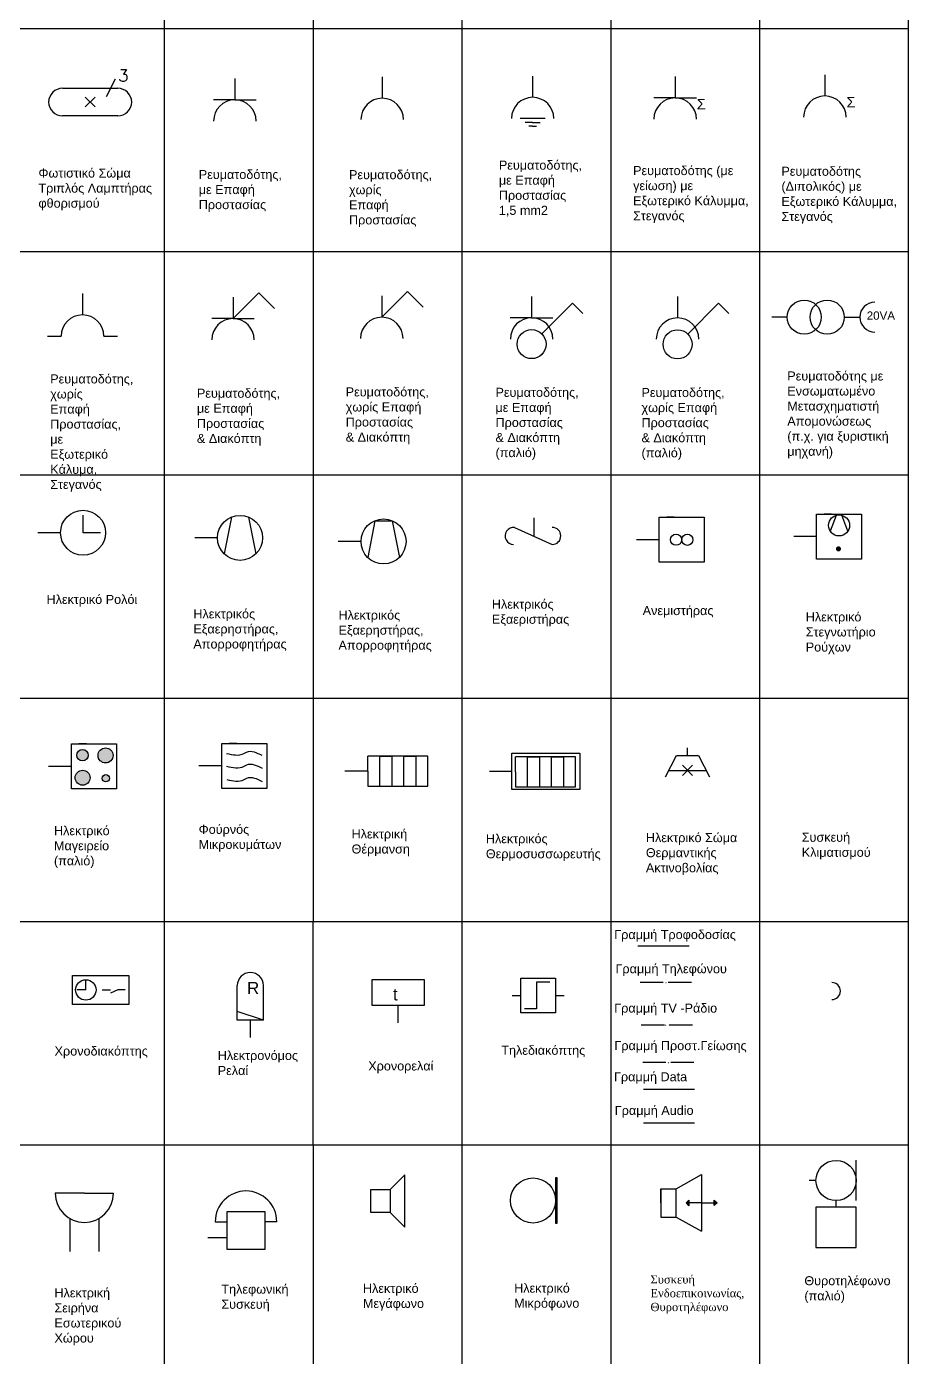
# Model space of a CAD drawing. Header units: millimetres. Extents: x 3223 to 6476, y 1066 to 2142.
# Drawn here: x 3228.33 to 3232.04, y 1074.81 to 1080.39 of the extents above; entities that cross this region are included whole.
import ezdxf

# ---------------------------------------------------------------- set-up
doc = ezdxf.new("R2010")
doc.units = ezdxf.units.MM
doc.layers.add('συμβολα', color=254, linetype='Continuous')
doc.styles.add('Romans', font='Romans.shx')
doc.styles.get("Standard").update_dxf_attribs({"font": 'arial.ttf'})

msp = doc.modelspace()

# ---------------------------------------------------------------- hatches: boundary and pattern name
at = {"layer": 'συμβολα'}
msp.add_hatch(color=256, dxfattribs=at).paths.add_polyline_path([(3231.7313, 1078.2017, 1), (3231.7528, 1078.2017, 1)])
h = msp.add_hatch(color=256, dxfattribs=at)
h.paths.add_polyline_path([(3228.5913, 1077.3353, 1), (3228.5433, 1077.3353, 1)])
h.paths.add_polyline_path([(3228.6326, 1077.3344, 1), (3228.6956, 1077.3344, 1)])
h.paths.add_polyline_path([(3228.6804, 1077.2386, 1), (3228.6498, 1077.2386, 1)])
h.paths.add_polyline_path([(3228.5994, 1077.2408, 1), (3228.5364, 1077.2408, 1)])
h = msp.add_hatch(color=256, dxfattribs=at)
h.paths.add_polyline_path([(3231.1018, 1075.4553), (3231.1133, 1075.4668), (3231.1133, 1075.4438)])
edge = h.paths.add_edge_path()
edge.add_line((3231.1668, 1075.4553), (3231.1018, 1075.4553))
h = msp.add_hatch(color=256, dxfattribs=at)
h.paths.add_polyline_path([(3231.232, 1075.4555), (3231.2205, 1075.444), (3231.2205, 1075.4669)])
edge = h.paths.add_edge_path()
edge.add_line((3231.167, 1075.4555), (3231.232, 1075.4555))

# ---------------------------------------------------------------- linework, layer by layer
at = {"layer": 'συμβολα', "ltscale": 2}
for p, q in [((3230.1607, 1083.1998), (3230.1607, 1076.6373)), ((3230.7857, 1083.1998), (3230.7857, 1076.6373)), ((3231.4107, 1083.1998), (3231.4107, 1075.6998)), ((3232.0357, 1066.3248), (3232.0357, 1083.1998)), ((3228.9107, 1082.2623), (3228.9107, 1076.6373)), ((3229.5357, 1082.2623), (3229.5357, 1076.6373)), ((3225.1607, 1080.3873), (3232.0357, 1080.3873)), ((3230.1607, 1080.3873), (3230.1607, 1075.6998)), ((3230.7857, 1080.3873), (3230.7857, 1075.6998)), ((3231.4107, 1080.3873), (3231.4107, 1076.6373)), ((3225.1607, 1079.4498), (3232.0357, 1079.4498)), ((3225.1607, 1078.5123), (3232.0357, 1078.5123)), ((3225.1607, 1077.5748), (3232.0357, 1077.5748)), ((3228.2857, 1076.6373), (3228.9107, 1076.6373)), ((3228.9107, 1076.6373), (3229.5357, 1076.6373)), ((3228.9107, 1076.6373), (3228.9107, 1075.6998)), ((3229.5357, 1076.6373), (3230.1607, 1076.6373)), ((3229.5357, 1075.6998), (3229.5357, 1076.6373)), ((3230.1607, 1076.6373), (3230.7857, 1076.6373)), ((3230.7857, 1076.6373), (3231.4107, 1076.6373)), ((3231.4107, 1076.6373), (3232.0357, 1076.6373)), ((3225.1607, 1075.6998), (3232.0357, 1075.6998)), ((3228.9107, 1075.6998), (3228.9107, 1066.3248)), ((3229.5357, 1075.6998), (3229.5357, 1066.3248)), ((3230.1607, 1075.6998), (3230.1607, 1071.0123)), ((3230.7857, 1075.6998), (3230.7857, 1071.0123)), ((3231.4107, 1075.6998), (3232.0357, 1075.6998)), ((3231.4107, 1075.6998), (3231.4107, 1071.0123))]:
    msp.add_line(p, q, dxfattribs=at)
at = {"layer": 'συμβολα', "ltscale": 0.3}
for p, q in [((3228.7051, 1080.1738), (3228.6669, 1080.0998)), ((3228.421, 1079.0947), (3228.478, 1079.0947)), ((3228.6568, 1079.0947), (3228.7138, 1079.0947)), ((3228.5696, 1078.2695), (3228.5696, 1078.343)), ((3228.6431, 1078.2695), (3228.5696, 1078.2695)), ((3231.0065, 1076.3805), (3230.9092, 1076.3805)), ((3231.0173, 1076.3804), (3231.0178, 1076.3804)), ((3231.1245, 1076.3804), (3231.0272, 1076.3804)), ((3231.0108, 1076.2025), (3230.9135, 1076.2025)), ((3231.0162, 1076.2025), (3231.0167, 1076.2025)), ((3231.0262, 1076.2025), (3231.0267, 1076.2025)), ((3231.1288, 1076.2025), (3231.0315, 1076.2025)), ((3231.0172, 1076.0456), (3230.9198, 1076.0456)), ((3231.0225, 1076.0455), (3231.0231, 1076.0455)), ((3231.0273, 1076.0455), (3231.0278, 1076.0455)), ((3231.0326, 1076.0455), (3231.0331, 1076.0455)), ((3231.1352, 1076.0455), (3231.0378, 1076.0455)), ((3231.8167, 1075.4652), (3231.8167, 1075.6343)), ((3228.5142, 1075.3901), (3228.5142, 1075.2516)), ((3228.6363, 1075.3901), (3228.6363, 1075.2516)), ((3229.1744, 1075.4195), (3229.3335, 1075.4195)), ((3229.1247, 1075.3763), (3229.1744, 1075.3763)), ((3229.3832, 1075.3763), (3229.3335, 1075.3763))]:
    msp.add_line(p, q, dxfattribs=at)
at = {"layer": 'συμβολα'}
for p, q in [((3229.2072, 1080.1766), (3229.2072, 1080.0871)), ((3229.8262, 1080.1833), (3229.8262, 1080.0938)), ((3230.4578, 1080.1873), (3230.4578, 1080.0978)), ((3231.0562, 1080.1846), (3231.0562, 1080.0952)), ((3231.685, 1080.1929), (3231.685, 1080.1035)), ((3228.4833, 1080.1359), (3228.7158, 1080.1359)), ((3228.6199, 1080.0574), (3228.5792, 1080.0981)), ((3228.5792, 1080.0574), (3228.6199, 1080.0981)), ((3229.2072, 1080.0871), (3229.1178, 1080.0871)), ((3229.2072, 1080.0871), (3229.2966, 1080.0871)), ((3231.0562, 1080.0952), (3230.9668, 1080.0952)), ((3231.0562, 1080.0952), (3231.1456, 1080.0952)), ((3228.7158, 1080.0196), (3228.4833, 1080.0196)), ((3230.5109, 1080.0084), (3230.4047, 1080.0084)), ((3230.4578, 1079.9928), (3230.4265, 1079.9928)), ((3230.4578, 1079.9771), (3230.4422, 1079.9771)), ((3230.4578, 1079.9928), (3230.489, 1079.9928)), ((3230.4578, 1079.9771), (3230.4734, 1079.9771)), ((3228.5674, 1079.2735), (3228.5674, 1079.1841)), ((3229.1994, 1079.1686), (3229.3079, 1079.277)), ((3229.1994, 1079.258), (3229.1994, 1079.1686)), ((3229.3079, 1079.277), (3229.3737, 1079.211)), ((3229.8242, 1079.1742), (3229.9326, 1079.2826)), ((3229.8242, 1079.2636), (3229.8242, 1079.1742)), ((3229.9326, 1079.2826), (3229.9985, 1079.2166)), ((3230.4535, 1079.2618), (3230.4535, 1079.1723)), ((3231.0664, 1079.2609), (3231.0664, 1079.1715)), ((3230.4965, 1079.1046), (3230.6257, 1079.2338)), ((3230.6257, 1079.2338), (3230.6687, 1079.1906)), ((3231.1095, 1079.1037), (3231.2387, 1079.2329)), ((3231.2387, 1079.2329), (3231.2817, 1079.1898)), ((3229.1994, 1079.1686), (3229.11, 1079.1686)), ((3229.1994, 1079.1686), (3229.2888, 1079.1686)), ((3230.4535, 1079.1723), (3230.364, 1079.1723)), ((3230.4535, 1079.1723), (3230.5429, 1079.1723)), ((3231.5265, 1079.1749), (3231.4623, 1079.1749)), ((3231.7664, 1079.1749), (3231.8306, 1079.1749)), ((3230.4634, 1078.3316), (3230.4634, 1078.2561)), ((3230.9892, 1078.3344), (3231.1782, 1078.3344)), ((3230.9892, 1078.1454), (3230.9892, 1078.3344)), ((3231.0522, 1078.3344), (3231.0207, 1078.3344)), ((3231.1152, 1078.3344), (3231.1467, 1078.3344)), ((3231.1782, 1078.3344), (3231.1782, 1078.1454)), ((3231.6501, 1078.3476), (3231.8391, 1078.3476)), ((3231.6501, 1078.1586), (3231.6501, 1078.3476)), ((3231.6501, 1078.2531), (3231.6501, 1078.3003)), ((3231.7131, 1078.3476), (3231.6816, 1078.3476)), ((3231.7319, 1078.3426), (3231.7078, 1078.276)), ((3231.7813, 1078.2759), (3231.7561, 1078.3429)), ((3231.7761, 1078.3476), (3231.8076, 1078.3476)), ((3231.8391, 1078.3476), (3231.8391, 1078.1586)), ((3228.4751, 1078.2695), (3228.3795, 1078.2695)), ((3228.4751, 1078.2695), (3228.4751, 1078.2695)), ((3229.1343, 1078.2481), (3229.0387, 1078.2481)), ((3229.1343, 1078.2481), (3229.1343, 1078.2481)), ((3230.3819, 1078.2917), (3230.5402, 1078.2203)), ((3230.9892, 1078.2399), (3230.8937, 1078.2399)), ((3230.9892, 1078.2399), (3230.9892, 1078.2872)), ((3230.9892, 1078.2399), (3230.9892, 1078.2399)), ((3231.6501, 1078.2531), (3231.5545, 1078.2531)), ((3231.6501, 1078.2531), (3231.6501, 1078.2531)), ((3229.7372, 1078.2329), (3229.6416, 1078.2329)), ((3229.7372, 1078.2329), (3229.7372, 1078.2329)), ((3231.1782, 1078.1454), (3230.9892, 1078.1454)), ((3231.8391, 1078.1586), (3231.6501, 1078.1586)), ((3231.8391, 1078.1586), (3231.6501, 1078.1586)), ((3228.5207, 1077.3826), (3228.7097, 1077.3826)), ((3228.5207, 1077.1936), (3228.5207, 1077.3826)), ((3228.5837, 1077.3826), (3228.5522, 1077.3826)), ((3228.6467, 1077.3826), (3228.6782, 1077.3826)), ((3228.7097, 1077.3826), (3228.7097, 1077.1936)), ((3229.1518, 1077.3848), (3229.3408, 1077.3848)), ((3229.1518, 1077.1958), (3229.1518, 1077.3848)), ((3229.2148, 1077.3848), (3229.1833, 1077.3848)), ((3229.2778, 1077.3848), (3229.3093, 1077.3848)), ((3229.3408, 1077.3848), (3229.3408, 1077.1958)), ((3231.108, 1077.3342), (3231.108, 1077.366)), ((3228.5207, 1077.2881), (3228.4251, 1077.2881)), ((3228.5207, 1077.2881), (3228.5207, 1077.3353)), ((3228.5207, 1077.2881), (3228.5207, 1077.2881)), ((3229.1518, 1077.2903), (3229.0562, 1077.2903)), ((3229.1518, 1077.2903), (3229.1518, 1077.3375)), ((3229.1518, 1077.2903), (3229.1518, 1077.2903)), ((3229.7651, 1077.2677), (3229.7651, 1077.3307)), ((3230.0171, 1077.3307), (3229.7651, 1077.3307)), ((3229.8155, 1077.2047), (3229.8155, 1077.3307)), ((3229.8155, 1077.3307), (3229.8659, 1077.3307)), ((3229.8659, 1077.3307), (3229.8659, 1077.2047)), ((3229.9163, 1077.2047), (3229.9163, 1077.3307)), ((3229.9163, 1077.3307), (3229.9667, 1077.3307)), ((3229.9667, 1077.3307), (3229.9667, 1077.2047)), ((3230.0171, 1077.2047), (3230.0171, 1077.3307)), ((3230.3862, 1077.2656), (3230.3862, 1077.3286)), ((3230.6382, 1077.3286), (3230.3862, 1077.3286)), ((3230.4366, 1077.2026), (3230.4366, 1077.3286)), ((3230.4366, 1077.3286), (3230.487, 1077.3286)), ((3230.487, 1077.3286), (3230.487, 1077.2026)), ((3230.5374, 1077.2026), (3230.5374, 1077.3286)), ((3230.5374, 1077.3286), (3230.5878, 1077.3286)), ((3230.5878, 1077.3286), (3230.5878, 1077.2026)), ((3230.6382, 1077.2026), (3230.6382, 1077.3286)), ((3231.0163, 1077.2444), (3231.0612, 1077.3342)), ((3231.0612, 1077.3342), (3231.1549, 1077.3342)), ((3231.1292, 1077.2929), (3231.0869, 1077.2505)), ((3231.0869, 1077.2929), (3231.1292, 1077.2505)), ((3231.1549, 1077.3342), (3231.2008, 1077.2444)), ((3229.7651, 1077.2677), (3229.6695, 1077.2677)), ((3229.7651, 1077.2677), (3229.7651, 1077.2677)), ((3229.7651, 1077.2677), (3229.7651, 1077.2047)), ((3230.3708, 1077.2676), (3230.276, 1077.2676)), ((3230.3862, 1077.2656), (3230.3862, 1077.2656)), ((3230.3862, 1077.2656), (3230.3862, 1077.2026)), ((3231.0299, 1077.2717), (3231.1862, 1077.2717)), ((3228.7097, 1077.1936), (3228.5207, 1077.1936)), ((3229.3408, 1077.1958), (3229.1518, 1077.1958)), ((3229.7651, 1077.2047), (3230.0171, 1077.2047)), ((3229.7651, 1077.2047), (3229.8155, 1077.2047)), ((3229.8659, 1077.2047), (3229.9163, 1077.2047)), ((3230.3862, 1077.2026), (3230.6382, 1077.2026)), ((3230.3862, 1077.2026), (3230.4366, 1077.2026)), ((3230.487, 1077.2026), (3230.5374, 1077.2026)), ((3230.8999, 1076.5351), (3231.1149, 1076.5351)), ((3229.7839, 1076.2845), (3229.7839, 1076.3939)), ((3229.7839, 1076.3939), (3230.0026, 1076.3939)), ((3230.0026, 1076.3939), (3230.0026, 1076.2845)), ((3230.4077, 1076.3266), (3230.4077, 1076.3995)), ((3230.4077, 1076.3995), (3230.5535, 1076.3995)), ((3230.5535, 1076.3995), (3230.5535, 1076.2537)), ((3228.5814, 1076.3498), (3228.5436, 1076.3498)), ((3228.5814, 1076.3498), (3228.5814, 1076.3874)), ((3228.6497, 1076.3498), (3228.6851, 1076.3498)), ((3228.7154, 1076.3498), (3228.6851, 1076.3362)), ((3228.7469, 1076.3498), (3228.7154, 1076.3498)), ((3229.2175, 1076.2227), (3229.2175, 1076.3685)), ((3229.3269, 1076.2227), (3229.3269, 1076.3685)), ((3230.5306, 1076.3824), (3230.4743, 1076.3824)), ((3230.4743, 1076.3824), (3230.4743, 1076.2699)), ((3229.8932, 1076.2845), (3229.7839, 1076.2845)), ((3229.8932, 1076.2116), (3229.8932, 1076.2845)), ((3230.0026, 1076.2845), (3229.8932, 1076.2845)), ((3230.3712, 1076.3266), (3230.4077, 1076.3266)), ((3230.4077, 1076.2537), (3230.4077, 1076.3266)), ((3230.5535, 1076.3266), (3230.59, 1076.3266)), ((3229.3269, 1076.2227), (3229.2175, 1076.2592)), ((3230.5535, 1076.2537), (3230.4077, 1076.2537)), ((3230.4743, 1076.2699), (3230.4233, 1076.2699)), ((3229.2722, 1076.2227), (3229.2175, 1076.2227)), ((3229.2722, 1076.1498), (3229.2722, 1076.2227)), ((3229.3269, 1076.2227), (3229.2722, 1076.2227)), ((3230.9228, 1075.9337), (3231.1378, 1075.9337)), ((3230.9228, 1075.7924), (3231.1378, 1075.7924)), ((3229.8587, 1075.512), (3229.9203, 1075.5736)), ((3229.9203, 1075.3541), (3229.9203, 1075.5736)), ((3231.061, 1075.515), (3231.167, 1075.5746)), ((3231.167, 1075.5746), (3231.167, 1075.3363)), ((3230.996, 1075.515), (3230.996, 1075.3959)), ((3230.996, 1075.4555), (3230.996, 1075.515)), ((3230.996, 1075.515), (3231.061, 1075.515)), ((3231.061, 1075.3959), (3231.061, 1075.515)), ((3231.6477, 1075.5496), (3231.6196, 1075.5496)), ((3228.5753, 1075.4958), (3228.4532, 1075.4958)), ((3228.5753, 1075.4958), (3228.6974, 1075.4958)), ((3231.1018, 1075.4553), (3231.1133, 1075.4668)), ((3231.1668, 1075.4553), (3231.1018, 1075.4553)), ((3231.1018, 1075.4553), (3231.1133, 1075.4438)), ((3231.1133, 1075.4668), (3231.1133, 1075.4438)), ((3231.167, 1075.4555), (3231.232, 1075.4555)), ((3231.232, 1075.4555), (3231.2205, 1075.4669)), ((3231.2205, 1075.444), (3231.2205, 1075.4669)), ((3231.232, 1075.4555), (3231.2205, 1075.444)), ((3231.7321, 1075.4371), (3231.7321, 1075.4652)), ((3229.1744, 1075.2605), (3229.1744, 1075.4195)), ((3229.3335, 1075.4195), (3229.3335, 1075.2605)), ((3229.8587, 1075.4157), (3229.9203, 1075.3541)), ((3230.996, 1075.3959), (3231.061, 1075.3959)), ((3231.061, 1075.3959), (3231.167, 1075.3363)), ((3231.8165, 1075.4371), (3231.6477, 1075.4371)), ((3231.6477, 1075.4371), (3231.6477, 1075.2684)), ((3231.8165, 1075.2684), (3231.8165, 1075.4371)), ((3229.1744, 1075.3082), (3229.094, 1075.3082)), ((3229.3335, 1075.2605), (3229.1744, 1075.2605)), ((3231.6477, 1075.2684), (3231.8165, 1075.2684))]:
    msp.add_line(p, q, dxfattribs=at)
at = {"layer": 'συμβολα', "ltscale": 0.1}
for p, q in [((3229.1926, 1078.3354), (3229.1619, 1078.1813)), ((3229.2649, 1078.3354), (3229.2956, 1078.1813)), ((3229.7956, 1078.3202), (3229.7649, 1078.1661)), ((3229.7956, 1078.3202), (3229.8679, 1078.3202)), ((3229.8679, 1078.3202), (3229.8985, 1078.1661))]:
    msp.add_line(p, q, dxfattribs=at)
at = {"layer": 'συμβολα'}
for points in [[(3230.3708, 1077.344), (3230.656, 1077.344), (3230.656, 1077.1912), (3230.3708, 1077.1912)], [(3228.5255, 1076.411), (3228.7617, 1076.411), (3228.7617, 1076.2886), (3228.5255, 1076.2886)], [(3230.5609, 1075.5603), (3230.5543, 1075.5603), (3230.5543, 1075.3709), (3230.5609, 1075.3709)], [(3229.7782, 1075.512), (3229.8587, 1075.512), (3229.8587, 1075.4157), (3229.7782, 1075.4157)]]:
    msp.add_lwpolyline(points, close=True, dxfattribs=at)
for centre, radius in [((3231.5983, 1079.1749), 0.0718), ((3231.6946, 1079.1749), 0.0718), ((3230.4535, 1079.0615), 0.0609), ((3231.0664, 1079.0607), 0.0609), ((3228.5696, 1078.2695), 0.0945), ((3229.2288, 1078.2481), 0.0945), ((3229.8317, 1078.2329), 0.0945), ((3231.7446, 1078.3003), 0.0441), ((3231.0603, 1078.2403), 0.0236), ((3231.1074, 1078.2399), 0.0236), ((3228.5673, 1077.3353), 0.024), ((3228.6641, 1077.3344), 0.0315), ((3228.5679, 1077.2408), 0.0315), ((3228.6651, 1077.2386), 0.0153), ((3228.5814, 1076.3498), 0.0429), ((3231.7321, 1075.5496), 0.0844), ((3230.4596, 1075.4656), 0.0947)]:
    msp.add_circle(centre, radius, dxfattribs=at)
for centre, radius, start, end in [((3228.4833, 1080.0778), 0.0581, 90, 270), ((3228.7158, 1080.0778), 0.0581, 270, 90), ((3229.2072, 1079.9977), 0.0894, 0, 180), ((3229.8262, 1080.0044), 0.0894, 0, 180), ((3230.4578, 1080.0084), 0.0894, 0, 180), ((3231.0562, 1080.0057), 0.0894, 0, 180), ((3231.685, 1080.014), 0.0894, 0, 180), ((3231.8942, 1079.1749), 0.0625, 90, 270), ((3228.5674, 1079.0947), 0.0894, 0, 180), ((3229.1994, 1079.0792), 0.0894, 0, 180), ((3229.8242, 1079.0848), 0.0894, 0, 180), ((3230.4535, 1079.0829), 0.0894, 0, 180), ((3231.0664, 1079.0821), 0.0894, 0, 180), ((3230.3776, 1078.2561), 0.0358, 83.1509, 270), ((3230.5402, 1078.2561), 0.0358, 270, 90), ((3229.2722, 1076.3685), 0.0547, 0, 180), ((3231.7142, 1076.3452), 0.0358, 270, 90), ((3229.2539, 1075.3763), 0.1292, 0, 180), ((3228.5753, 1075.4958), 0.1221, 180, 0)]:
    msp.add_arc(centre, radius, start, end, dxfattribs=at)
for points in [[(3229.1721, 1077.3426), (3229.2455, 1077.3426), (3229.2565, 1077.3486), (3229.3209, 1077.335)], [(3229.1727, 1077.2888), (3229.2461, 1077.2888), (3229.257, 1077.2947), (3229.3214, 1077.2812)], [(3229.1733, 1077.2329), (3229.2467, 1077.2329), (3229.2576, 1077.2389), (3229.322, 1077.2253)]]:
    msp.add_spline(points, degree=3, dxfattribs=at)

# ---------------------------------------------------------------- texts
msp.add_text('R', height=0.0516, dxfattribs=at).set_placement((3229.2576, 1076.3321))
at = {"layer": 'συμβολα', "ltscale": 0.3, "insert": (3228.7175, 1080.2144), "char_height": 0.05, "attachment_point": 1, "style": 'Romans'}
msp.add_mtext_dynamic_manual_height_columns('3', width=0.085102, gutter_width=0.5, heights=[0], dxfattribs=at)
at = {"layer": 'συμβολα', "attachment_point": 1}
for s, insert, char_height, width in [('{\\fArial|b0|i0|c161|p34;Σ}', (3231.1467, 1080.0911), 0.044194, 0.060496), ('{\\fArial|b0|i0|c161|p34;Σ}', (3231.7755, 1080.0994), 0.044194, 0.060496), ('{\\fArial|b0|i0|c161|p34;Φωτιστικό Σώμα\\PΤριπλός Λαμπτήρας φθορισμού}', (3228.3822, 1079.7989), 0.037944, 0.564785), ('{\\fArial|b0|i0|c161|p34;Ρευματοδότης\\fArial|b0|i0|c0|p34;, \\fArial|b0|i0|c161|p34;με Επαφή Προστασίας\\P}1,5 mm2', (3230.3159, 1079.8321), 0.0379437, 0.282528), ('{\\fArial|b0|i0|c161|p34;Ρευματοδότης (με γείωση) με Εξωτερικό Κάλυμμα, Στεγανός}', (3230.8796, 1079.8092), 0.037944, 0.496012), ('{\\fArial|b0|i0|c161|p34;Ρευματοδότης (Διπολικός) με Εξωτερικό Κάλυμμα, Στεγανός}', (3231.5024, 1079.8064), 0.037944, 0.496012), ('{\\fArial|b0|i0|c161|p34;Ρευματοδότης, με Επαφή Προστασίας}', (3229.0556, 1079.7928), 0.037944, 0.30446), ('{\\fArial|b0|i0|c161|p34;Ρευματοδότης\\fArial|b0|i0|c0|p34;, \\fArial|b0|i0|c161|p34;χωρίς Επαφή Προστασίας}', (3229.6865, 1079.792), 0.0379437, 0.310372), ('20VA', (3231.8606, 1079.1988), 0.03482, 0.087624), ('{\\fArial|b0|i0|c161|p34;Ρευματοδότης\\fArial|b0|i0|c0|p34;, \\fArial|b0|i0|c161|p34;χωρίς Επαφή Προστασίας\\fArial|b0|i0|c0|p34;, \\fArial|b0|i0|c161|p34;με Εξωτερικό Κάλυμα, Στεγανός}', (3228.4317, 1078.9344), 0.0379437, 0.310372), ('{\\fArial|b0|i0|c161|p34;Ρευματοδότης με Ενσωματωμένο Μετασχηματιστή Απομονώσεως (π.χ. για ξυριστική μηχανή)}', (3231.5271, 1078.9468), 0.0379437, 0.435529), ('{\\fArial|b0|i0|c161|p34;Ρευματοδότης, με Επαφή Προστασίας & Διακόπτη}', (3229.0478, 1078.8743), 0.037944, 0.30446), ('{\\fArial|b0|i0|c161|p34;Ρευματοδότης, χωρίς Επαφή Προστασίας & Διακόπτη}', (3229.6726, 1078.8799), 0.037944, 0.317814), ('{\\fArial|b0|i0|c161|p34;Ρευματοδότης, με Επαφή Προστασίας & Διακόπτη\\fArial|b0|i0|c0|p34; (\\fArial|b0|i0|c161|p34;παλιό)}', (3230.3018, 1078.878), 0.0379437, 0.30446), ('{\\fArial|b0|i0|c161|p34;Ρευματοδότης, χωρίς Επαφή Προστασίας & Διακόπτη\\fArial|b0|i0|c0|p34; (\\fArial|b0|i0|c161|p34;παλιό)}', (3230.9148, 1078.8772), 0.0379437, 0.32209), ('{\\fArial|b0|i0|c161|p34;Ηλεκτρικό\\fArial|b0|i0|c0|p34; \\fArial|b0|i0|c161|p34;Ρολόι}', (3228.4163, 1078.0086), 0.037944, 0.3727), ('Ηλεκτρικός\\PΕξαεριστήρας', (3230.2865, 1077.9885), 0.037944, 0.336039), ('{\\fArial|b0|i0|c161|p34;Ανεμιστήρας}', (3230.9198, 1077.9617), 0.037944, 0.296008), ('{\\fArial|b0|i0|c161|p34;Ηλεκτρικός\\fArial|b0|i0|c0|p34; \\fArial|b0|i0|c161|p34;Εξαερηστήρας, \\PΑπορροφητήρας}', (3229.0329, 1077.9478), 0.037944, 0.410829), ('{\\fArial|b0|i0|c161|p34;Ηλεκτρικός\\fArial|b0|i0|c0|p34; \\fArial|b0|i0|c161|p34;Εξαερηστήρας, \\PΑπορροφητήρας}', (3229.6423, 1077.9428), 0.037944, 0.410829), ('{\\fArial|b0|i0|c161|p34;Ηλεκτρικό\\PΣτεγνωτήριο Ρούχων}', (3231.6047, 1077.9351), 0.037944, 0.238937), ('{\\fArial|b0|i0|c161|p34;Ηλεκτρικό\\PΜαγειρείο\\fArial|b0|i0|c0|p34; (\\fArial|b0|i0|c161|p34;παλιό)}', (3228.4475, 1077.0375), 0.037944, 0.3727), ('{\\fArial|b0|i0|c161|p34;Φούρνός Μικροκυμάτων}', (3229.055, 1077.043), 0.037944, 0.39648), ('{\\fArial|b0|i0|c161|p34;Ηλεκτρική Θέρμανση}', (3229.6974, 1077.0238), 0.037944, 0.381641), ('Ηλεκτρικό Σώμα\\PΘερμαντικής\\PΑκτινοβολίας', (3230.9333, 1077.0083), 0.037944, 0.39648), ('Συσκευή\\PΚλιματισμού', (3231.5879, 1077.0099), 0.037944, 0.296008), ('{\\fArial|b0|i0|c161|p34;Ηλεκτρικός\\PΘερμοσυσσωρευτής}', (3230.2613, 1077.0037), 0.037944, 0.410829), ('Γραμμή Τροφοδοσίας', (3230.8005, 1076.6013), 0.037944, 0.53133), ('Γραμμή Τηλεφώνου', (3230.8056, 1076.4578), 0.037944, 0.483309), ('t', (3229.8711, 1076.3574), 0.0516, 0.07292), ('{\\fArial|b0|i0|c161|p34;Γραμμή\\fArial|b0|i0|c0|p34; TV }-{\\fArial|b0|i0|c161|p34;Ράδιο}', (3230.8005, 1076.2925), 0.037944, 0.554612), ('{\\fArial|b0|i0|c161|p34;Χρονοδιακόπτης}', (3228.4501, 1076.1123), 0.037944, 0.223256), ('Τηλεδιακόπτης', (3230.326, 1076.1153), 0.037944, 0.368189), ('{\\fArial|b0|i0|c161|p34;Γραμμή Προστ.Γείωσης}', (3230.8011, 1076.1348), 0.037944, 0.554612), ('Ηλεκτρονόμος\\PΡελαί', (3229.1353, 1076.0936), 0.037944, 0.348866), ('Χρονορελαί', (3229.7674, 1076.0496), 0.03794, 0.287474), ('{\\fArial|b0|i0|c161|p34;Γραμμή \\fArial|b0|i0|c0|p34;Data}', (3230.7994, 1076.0042), 0.037944, 0.53133), ('{\\fArial|b0|i0|c161|p34;Γραμμή \\fArial|b0|i0|c0|p34;Audio}', (3230.8027, 1075.8629), 0.037944, 0.53133), ('{\\fArial|b0|i0|c161|p34;Τηλεφωνική Συσκευή}', (3229.1505, 1075.1122), 0.037944, 0.237279), ('{\\fArial|b0|i0|c161|p34;Ηλεκτρικό Μεγάφωνο}', (3229.745, 1075.1157), 0.037944, 0.222142), ('{\\fArial|b0|i0|c161|p34;Ηλεκτρικό Μικρόφωνο}', (3230.38, 1075.1166), 0.037944, 0.222142), ('{\\fBookman Old Style|b0|i0|c161|p18;\\H0.91667x;Συσκευή Ενδοεπικοινωνίας, Θυροτηλέφωνο}', (3230.9526, 1075.1519), 0.037944, 0.284863), ('{\\fArial|b0|i0|c161|p34;Θυροτηλέφωνο (παλιό)}', (3231.5988, 1075.1477), 0.037944, 0.386886), ('{\\fArial|b0|i0|c161|p34;Ηλεκτρική Σειρήνα Εσωτερικού Χώρου}', (3228.4494, 1075.0969), 0.037944, 0.23823)]:
    msp.add_mtext(s, dxfattribs=dict(at, insert=insert, char_height=char_height, width=width))

doc.saveas('drawing.dxf')
